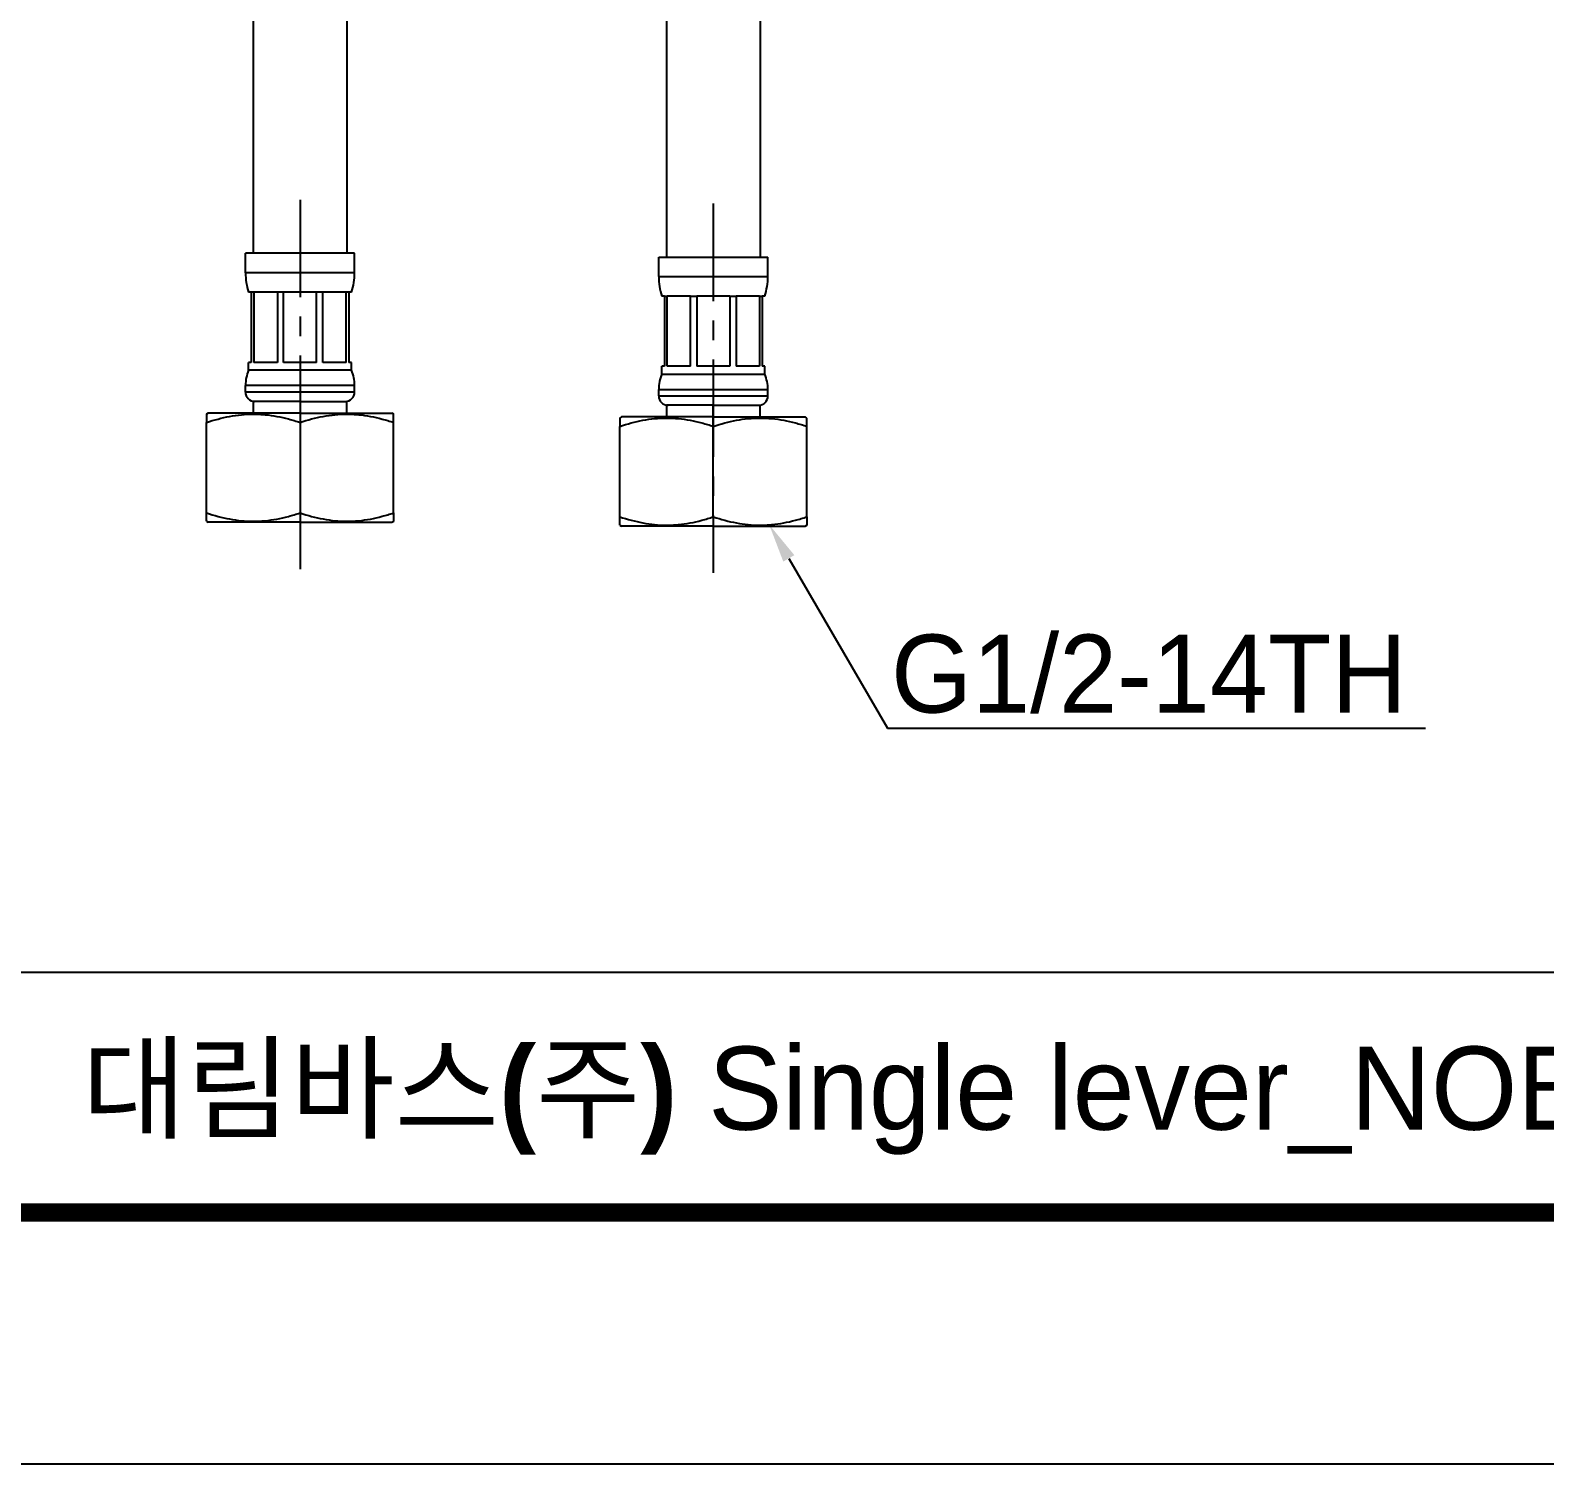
# Model space of a CAD drawing. Extents: x 828 to 1855, y 0 to 752.
# Drawn here: x 1022 to 1216.2, y 0 to 183.8 of the extents above; entities that cross this region are included whole.
import ezdxf
from ezdxf import colors
from ezdxf.entities.mleader import LeaderData, LeaderLine
from ezdxf.math import Vec2, Vec3

# ---------------------------------------------------------------- set-up
doc = ezdxf.new("R2010")
doc.units = 0
doc.header["$LTSCALE"] = 10
doc.header["$MEASUREMENT"] = 0
doc.linetypes.add('CENTER', pattern=[2, 1.25, -0.25, 0.25, -0.25])
doc.layers.get('0').update_dxf_attribs({"linetype": 'CONTINUOUS'})
doc.layers.add('1', color=7, linetype='CONTINUOUS')
doc.styles.add('Daelim Dimension', font='')
doc.styles.get('Daelim Dimension').set_extended_font_data('나눔고딕')

msp = doc.modelspace()

# ---------------------------------------------------------------- linework, layer by layer
at = {"ltscale": 0.5}
msp.add_line((1056.57, 133.55), (1056.57, 121.95), dxfattribs=at)
at = {"color": 5, "lineweight": -3}
msp.add_line((844.26, 63.04), (1671.07, 63.04), dxfattribs=at)
at = {"lineweight": -3, "ltscale": 0.5}
msp.add_lwpolyline([(827.74, 0), (1854.59, 0), (1854.59, 752.39), (827.74, 752.39)], close=True, dxfattribs=at)
at = {"color": 5, "linetype": 'ByBlock', "lineweight": -3, "const_width": 2.37}
msp.add_lwpolyline([(844.26, 32.22), (1837.98, 32.22), (1837.98, 734.92), (844.26, 734.92)], close=True, dxfattribs=at)
at = {"layer": '1', "color": 7, "linetype": 'Continuous', "lineweight": -3}
for p, q in [((1050.57, 190.25), (1050.57, 155.25)), ((1062.57, 190.25), (1062.57, 155.25)), ((1103.57, 189.75), (1103.57, 154.75)), ((1115.57, 189.75), (1115.57, 154.75)), ((1063.57, 155.25), (1049.57, 155.25)), ((1049.57, 152.75), (1049.57, 155.25)), ((1063.57, 152.75), (1063.57, 155.25)), ((1102.57, 154.75), (1116.57, 154.75)), ((1102.57, 152.25), (1102.57, 154.75)), ((1116.57, 152.25), (1116.57, 154.75)), ((1063.57, 152.75), (1049.57, 152.75)), ((1102.57, 152.25), (1116.57, 152.25)), ((1050.32, 150.25), (1049.97, 150.25)), ((1050.32, 150.25), (1050.32, 141.25)), ((1050.65, 150.25), (1050.32, 150.25)), ((1050.65, 150.25), (1050.65, 141.25)), ((1053.66, 150.25), (1050.65, 150.25)), ((1053.66, 150.25), (1053.66, 141.25)), ((1054.45, 150.25), (1053.66, 150.25)), ((1054.45, 141.25), (1054.45, 150.25)), ((1058.69, 150.25), (1054.45, 150.25)), ((1058.69, 141.25), (1058.69, 150.25)), ((1059.5, 150.25), (1058.69, 150.25)), ((1059.5, 141.25), (1059.5, 150.25)), ((1062.49, 150.25), (1059.5, 150.25)), ((1062.49, 141.25), (1062.49, 150.25)), ((1062.82, 150.25), (1062.49, 150.25)), ((1062.82, 150.25), (1062.82, 141.25)), ((1063.17, 150.25), (1062.82, 150.25)), ((1103.32, 149.75), (1102.97, 149.75)), ((1103.32, 149.75), (1103.32, 140.75)), ((1103.32, 149.75), (1103.66, 149.75)), ((1103.66, 140.75), (1103.66, 149.75)), ((1106.65, 149.75), (1103.66, 149.75)), ((1106.65, 140.75), (1106.65, 149.75)), ((1106.65, 149.75), (1107.45, 149.75)), ((1107.45, 149.75), (1107.45, 140.75)), ((1111.69, 149.75), (1107.45, 149.75)), ((1111.69, 149.75), (1111.69, 140.75)), ((1111.69, 149.75), (1112.49, 149.75)), ((1112.49, 149.75), (1112.49, 140.75)), ((1115.5, 149.75), (1112.49, 149.75)), ((1115.5, 149.75), (1115.5, 140.75)), ((1115.5, 149.75), (1115.82, 149.75)), ((1115.82, 149.75), (1115.82, 140.75)), ((1116.17, 149.75), (1115.82, 149.75)), ((1050.32, 141.25), (1049.97, 141.25)), ((1049.97, 140.25), (1049.97, 141.25)), ((1063.17, 140.25), (1049.97, 140.25)), ((1053.66, 141.25), (1050.65, 141.25)), ((1058.69, 141.25), (1054.45, 141.25)), ((1062.49, 141.25), (1059.5, 141.25)), ((1063.17, 141.25), (1062.82, 141.25)), ((1063.17, 140.25), (1063.17, 141.25)), ((1103.32, 140.75), (1102.97, 140.75)), ((1102.97, 139.75), (1102.97, 140.75)), ((1106.65, 140.75), (1103.66, 140.75)), ((1111.69, 140.75), (1107.45, 140.75)), ((1115.5, 140.75), (1112.49, 140.75)), ((1116.17, 140.75), (1115.82, 140.75)), ((1116.17, 139.75), (1116.17, 140.75)), ((1063.57, 138.29), (1049.57, 138.29)), ((1049.57, 137.45), (1049.57, 138.29)), ((1063.57, 137.45), (1063.57, 138.29)), ((1102.97, 139.75), (1116.17, 139.75)), ((1063.57, 137.45), (1049.57, 137.45)), ((1050.57, 136.25), (1050.57, 134.75)), ((1056.57, 136.25), (1050.57, 136.25)), ((1056.57, 136.25), (1062.57, 136.25)), ((1062.57, 134.75), (1062.57, 136.25)), ((1102.57, 137.79), (1116.57, 137.79)), ((1102.57, 136.95), (1102.57, 137.79)), ((1102.57, 136.95), (1116.57, 136.95)), ((1116.57, 136.95), (1116.57, 137.79)), ((1044.8, 134.75), (1044.57, 134.62)), ((1056.57, 134.75), (1044.8, 134.75)), ((1056.57, 134.75), (1068.35, 134.75)), ((1068.58, 134.62), (1068.35, 134.75)), ((1097.8, 134.25), (1097.57, 134.12)), ((1109.57, 134.25), (1097.8, 134.25)), ((1103.57, 135.75), (1103.57, 134.25)), ((1109.57, 135.75), (1103.57, 135.75)), ((1109.57, 135.75), (1115.57, 135.75)), ((1109.57, 134.25), (1109.57, 135.75)), ((1109.57, 133.05), (1109.57, 134.25)), ((1109.57, 134.25), (1121.35, 134.25)), ((1115.57, 134.25), (1115.57, 135.75)), ((1121.58, 134.12), (1121.35, 134.25)), ((1044.57, 121.95), (1044.57, 133.55)), ((1068.57, 121.95), (1068.57, 133.55)), ((1097.57, 121.45), (1097.57, 133.05)), ((1109.57, 121.45), (1109.57, 133.05)), ((1121.57, 121.45), (1121.57, 133.05)), ((1044.57, 120.88), (1044.8, 120.75)), ((1056.57, 120.75), (1044.8, 120.75)), ((1056.57, 120.75), (1068.35, 120.75)), ((1068.35, 120.75), (1068.58, 120.88)), ((1109.57, 121.45), (1109.57, 120.25)), ((1097.57, 120.38), (1097.8, 120.25)), ((1109.57, 120.25), (1097.8, 120.25)), ((1109.57, 120.25), (1121.35, 120.25)), ((1121.35, 120.25), (1121.58, 120.38))]:
    msp.add_line(p, q, dxfattribs=at)
at = {"layer": '1', "color": 1, "linetype": 'CENTER', "lineweight": -3}
for p, q in [((1056.57, 162.12), (1056.57, 114.75)), ((1109.57, 161.62), (1109.57, 114.25))]:
    msp.add_line(p, q, dxfattribs=at)
at = {"layer": '1', "color": 7, "linetype": 'Continuous', "lineweight": -3}
for centre, radius, start, end in [((1057.57, 152.75), 8, 180, 198.1949), ((1055.57, 152.75), 8, 341.8051, 0), ((1110.57, 152.25), 8, 180, 198.1949), ((1108.57, 152.25), 8, 341.8051, 0), ((1054.57, 138.29), 5, 156.9261, 180), ((1058.57, 138.29), 5, 0, 23.0739), ((1107.57, 137.79), 5, 156.9261, 180), ((1111.57, 137.79), 5, 0, 23.0739), ((1050.77, 137.45), 1.2, 180, 270), ((1062.37, 137.45), 1.2, 270, 0), ((1103.77, 136.95), 1.2, 180, 270), ((1115.37, 136.95), 1.2, 270, 0)]:
    msp.add_arc(centre, radius, start, end, dxfattribs=at)
for points, knots in [([(1044.57, 134.62), (1044.57, 134.62), (1044.57, 134.62), (1044.57, 134.62), (1044.57, 134.61), (1044.57, 134.61), (1044.57, 134.59), (1044.57, 134.57), (1044.57, 134.5), (1044.57, 134.43), (1044.57, 134.24), (1044.57, 134.13), (1044.57, 133.86), (1044.57, 133.71), (1044.57, 133.55)], [0, 0, 0, 0, 0.060313, 0.060313, 0.091636, 0.091636, 0.122959, 0.24825, 0.24825, 0.498834, 0.498834, 0.749417, 0.749417, 1, 1, 1, 1]), ([(1044.57, 133.55), (1045.55, 133.88), (1046.54, 134.14), (1048.04, 134.42), (1048.54, 134.5), (1049.55, 134.59), (1050.05, 134.62), (1050.69, 134.62), (1050.82, 134.62), (1051.01, 134.62), (1051.07, 134.61), (1051.2, 134.61), (1051.52, 134.59), (1051.84, 134.57), (1052.6, 134.5), (1053.1, 134.43), (1054.1, 134.24), (1054.6, 134.13), (1055.59, 133.86), (1056.08, 133.71), (1056.57, 133.55)], [0, 0, 0, 0, 0.25, 0.25, 0.375, 0.375, 0.5, 0.5, 0.53125, 0.53125, 0.546875, 0.546875, 0.5625, 0.625, 0.625, 0.75, 0.75, 0.875, 0.875, 1, 1, 1, 1]), ([(1056.57, 133.55), (1057.55, 133.88), (1058.54, 134.15), (1060.04, 134.42), (1060.54, 134.5), (1061.55, 134.59), (1062.05, 134.62), (1062.69, 134.62), (1062.82, 134.62), (1063.01, 134.62), (1063.07, 134.61), (1063.2, 134.61), (1063.52, 134.59), (1063.84, 134.57), (1064.6, 134.5), (1065.1, 134.43), (1066.1, 134.24), (1066.6, 134.12), (1067.59, 133.86), (1068.08, 133.71), (1068.57, 133.55)], [0, 0, 0, 0, 0.25, 0.25, 0.375, 0.375, 0.5, 0.5, 0.53125, 0.53125, 0.546875, 0.546875, 0.5625, 0.625, 0.625, 0.75, 0.75, 0.875, 0.875, 1, 1, 1, 1]), ([(1068.57, 133.55), (1068.57, 133.88), (1068.57, 134.14), (1068.57, 134.42), (1068.57, 134.5), (1068.57, 134.59), (1068.57, 134.62), (1068.57, 134.62), (1068.57, 134.62), (1068.57, 134.62)], [0, 0, 0, 0, 0.498674, 0.498674, 0.748011, 0.748011, 0.997348, 0.997348, 1, 1, 1, 1]), ([(1097.57, 134.12), (1097.57, 134.12), (1097.57, 134.12), (1097.57, 134.12), (1097.57, 134.11), (1097.57, 134.11), (1097.57, 134.09), (1097.57, 134.07), (1097.57, 134), (1097.57, 133.93), (1097.57, 133.74), (1097.57, 133.63), (1097.57, 133.36), (1097.57, 133.21), (1097.57, 133.05)], [0, 0, 0, 0, 0.060313, 0.060313, 0.091636, 0.091636, 0.122959, 0.24825, 0.24825, 0.498834, 0.498834, 0.749417, 0.749417, 1, 1, 1, 1]), ([(1097.57, 133.05), (1098.55, 133.38), (1099.54, 133.64), (1101.04, 133.92), (1101.54, 134), (1102.55, 134.09), (1103.05, 134.12), (1103.69, 134.12), (1103.82, 134.12), (1104.01, 134.12), (1104.07, 134.11), (1104.2, 134.11), (1104.52, 134.09), (1104.84, 134.07), (1105.6, 134), (1106.1, 133.93), (1107.1, 133.74), (1107.6, 133.63), (1108.59, 133.36), (1109.08, 133.21), (1109.57, 133.05)], [0, 0, 0, 0, 0.25, 0.25, 0.375, 0.375, 0.5, 0.5, 0.53125, 0.53125, 0.546875, 0.546875, 0.5625, 0.625, 0.625, 0.75, 0.75, 0.875, 0.875, 1, 1, 1, 1]), ([(1109.57, 133.05), (1110.55, 133.38), (1111.54, 133.65), (1113.04, 133.92), (1113.54, 134), (1114.55, 134.09), (1115.05, 134.12), (1115.69, 134.12), (1115.82, 134.12), (1116.01, 134.12), (1116.07, 134.11), (1116.2, 134.11), (1116.52, 134.09), (1116.84, 134.07), (1117.6, 134), (1118.1, 133.93), (1119.1, 133.74), (1119.6, 133.62), (1120.59, 133.36), (1121.08, 133.21), (1121.57, 133.05)], [0, 0, 0, 0, 0.25, 0.25, 0.375, 0.375, 0.5, 0.5, 0.53125, 0.53125, 0.546875, 0.546875, 0.5625, 0.625, 0.625, 0.75, 0.75, 0.875, 0.875, 1, 1, 1, 1]), ([(1121.57, 133.05), (1121.57, 133.38), (1121.57, 133.64), (1121.57, 133.92), (1121.57, 134), (1121.57, 134.09), (1121.57, 134.12), (1121.57, 134.12), (1121.57, 134.12), (1121.57, 134.12)], [0, 0, 0, 0, 0.498674, 0.498674, 0.748011, 0.748011, 0.997349, 0.997349, 1, 1, 1, 1]), ([(1044.57, 120.88), (1044.57, 120.88), (1044.57, 120.88), (1044.57, 120.88), (1044.57, 120.89), (1044.57, 120.89), (1044.57, 120.9), (1044.57, 120.93), (1044.57, 121), (1044.57, 121.07), (1044.57, 121.26), (1044.57, 121.38), (1044.57, 121.64), (1044.57, 121.79), (1044.57, 121.95)], [0, 0, 0, 0, 0.060313, 0.060313, 0.091636, 0.091636, 0.122959, 0.24825, 0.24825, 0.498834, 0.498834, 0.749417, 0.749417, 1, 1, 1, 1]), ([(1044.57, 121.95), (1045.55, 121.62), (1046.54, 121.36), (1048.04, 121.08), (1048.54, 121), (1049.55, 120.9), (1050.05, 120.88), (1050.69, 120.88), (1050.82, 120.88), (1051.01, 120.88), (1051.07, 120.89), (1051.2, 120.89), (1051.52, 120.9), (1051.84, 120.93), (1052.6, 121), (1053.1, 121.07), (1054.1, 121.26), (1054.6, 121.37), (1055.59, 121.64), (1056.08, 121.79), (1056.57, 121.95)], [0, 0, 0, 0, 0.25, 0.25, 0.375, 0.375, 0.5, 0.5, 0.53125, 0.53125, 0.546875, 0.546875, 0.5625, 0.625, 0.625, 0.75, 0.75, 0.875, 0.875, 1, 1, 1, 1]), ([(1056.57, 121.95), (1057.55, 121.62), (1058.54, 121.35), (1060.04, 121.08), (1060.54, 121), (1061.55, 120.9), (1062.05, 120.88), (1062.69, 120.88), (1062.82, 120.88), (1063.01, 120.88), (1063.07, 120.89), (1063.2, 120.89), (1063.52, 120.9), (1063.84, 120.93), (1064.6, 121), (1065.1, 121.07), (1066.1, 121.26), (1066.6, 121.38), (1067.59, 121.64), (1068.08, 121.79), (1068.57, 121.95)], [0, 0, 0, 0, 0.25, 0.25, 0.375, 0.375, 0.5, 0.5, 0.53125, 0.53125, 0.546875, 0.546875, 0.5625, 0.625, 0.625, 0.75, 0.75, 0.875, 0.875, 1, 1, 1, 1]), ([(1068.57, 121.95), (1068.57, 121.62), (1068.57, 121.36), (1068.57, 121.08), (1068.57, 121), (1068.57, 120.9), (1068.57, 120.88), (1068.57, 120.88), (1068.57, 120.88), (1068.57, 120.88)], [0, 0, 0, 0, 0.498674, 0.498674, 0.748011, 0.748011, 0.997349, 0.997349, 1, 1, 1, 1]), ([(1097.57, 120.38), (1097.57, 120.38), (1097.57, 120.38), (1097.57, 120.38), (1097.57, 120.39), (1097.57, 120.39), (1097.57, 120.4), (1097.57, 120.43), (1097.57, 120.5), (1097.57, 120.57), (1097.57, 120.76), (1097.57, 120.88), (1097.57, 121.14), (1097.57, 121.29), (1097.57, 121.45)], [0, 0, 0, 0, 0.060313, 0.060313, 0.091636, 0.091636, 0.122959, 0.24825, 0.24825, 0.498834, 0.498834, 0.749417, 0.749417, 1, 1, 1, 1]), ([(1097.57, 121.45), (1098.55, 121.12), (1099.54, 120.86), (1101.04, 120.58), (1101.54, 120.5), (1102.55, 120.4), (1103.05, 120.38), (1103.69, 120.38), (1103.82, 120.38), (1104.01, 120.38), (1104.07, 120.39), (1104.2, 120.39), (1104.52, 120.4), (1104.84, 120.43), (1105.6, 120.5), (1106.1, 120.57), (1107.1, 120.76), (1107.6, 120.87), (1108.59, 121.14), (1109.08, 121.29), (1109.57, 121.45)], [0, 0, 0, 0, 0.25, 0.25, 0.375, 0.375, 0.5, 0.5, 0.53125, 0.53125, 0.546875, 0.546875, 0.5625, 0.625, 0.625, 0.75, 0.75, 0.875, 0.875, 1, 1, 1, 1]), ([(1109.57, 121.45), (1110.55, 121.12), (1111.54, 120.85), (1113.04, 120.58), (1113.54, 120.5), (1114.55, 120.4), (1115.05, 120.38), (1115.69, 120.38), (1115.82, 120.38), (1116.01, 120.38), (1116.07, 120.39), (1116.2, 120.39), (1116.52, 120.4), (1116.84, 120.43), (1117.6, 120.5), (1118.1, 120.57), (1119.1, 120.76), (1119.6, 120.88), (1120.59, 121.14), (1121.08, 121.29), (1121.57, 121.45)], [0, 0, 0, 0, 0.25, 0.25, 0.375, 0.375, 0.5, 0.5, 0.53125, 0.53125, 0.546875, 0.546875, 0.5625, 0.625, 0.625, 0.75, 0.75, 0.875, 0.875, 1, 1, 1, 1]), ([(1121.57, 121.45), (1121.57, 121.12), (1121.57, 120.86), (1121.57, 120.58), (1121.57, 120.5), (1121.57, 120.4), (1121.57, 120.38), (1121.57, 120.38), (1121.57, 120.38), (1121.57, 120.38)], [0, 0, 0, 0, 0.498674, 0.498674, 0.748011, 0.748011, 0.997349, 0.997349, 1, 1, 1, 1])]:
    msp.add_open_spline(points, degree=3, knots=knots, dxfattribs=at)

# ---------------------------------------------------------------- texts
at = {"color": 2, "lineweight": -3, "insert": (1028.6, 53.5), "char_height": 10.6575, "width": 471.7603, "attachment_point": 1, "style": 'Daelim Dimension'}
msp.add_mtext('{\\fPretendard Variable SemiBold|b0|i0|c129|p2;대림바스(주)} Single lever_NOBLE_원홀탑볼수전_DL LC632A', dxfattribs=at)

# ---------------------------------------------------------------- leaders
at = {"lineweight": -3, "ltscale": 0.5}
ml = msp.add_multileader_mtext('Standard', dxfattribs=at)
ml.set_content('G1/2-14TH', color=256, style='Daelim Dimension')
ml.set_leader_properties(color=5)
ml.build(insert=Vec2(0, 0))
ml.multileader.update_dxf_attribs({"text_left_attachment_type": 6, "text_right_attachment_type": 6, "dogleg_length": 0.36, "arrow_head_size": 5})
ctx = ml.context
ctx.base_point, ctx.char_height, ctx.arrow_head_size, ctx.landing_gap_size, ctx.plane_origin = Vec3(1132.28, 94.34), 10, 5, 0.09, Vec3(1116.74, 120.44)
ctx.left_attachment, ctx.right_attachment = 6, 6
notes = []
notes.append((ctx, [(0, (1, 1, 0), (1131.92, 94.34), (1, 0), 0.36, [(0, [(1116.74, 120.44)], 0, [])])]))
ctx.mtext.insert, ctx.mtext.flow_direction = Vec3(1132.37, 106.34), 5
for ctx, leaders in notes:
    for number, flags, end, landing, length, lines in leaders:
        leader = LeaderData()
        leader.index, (leader.has_last_leader_line, leader.has_dogleg_vector, leader.attachment_direction) = number, flags
        leader.last_leader_point, leader.dogleg_vector, leader.dogleg_length = Vec3(end), Vec3(landing), length
        for number, points, colour, breaks in lines:
            line = LeaderLine()
            line.index, line.vertices, line.color, line.breaks = number, Vec3.list(points), colors.encode_raw_color(colour), breaks
            leader.lines.append(line)
        ctx.leaders.append(leader)

doc.saveas('drawing.dxf')
